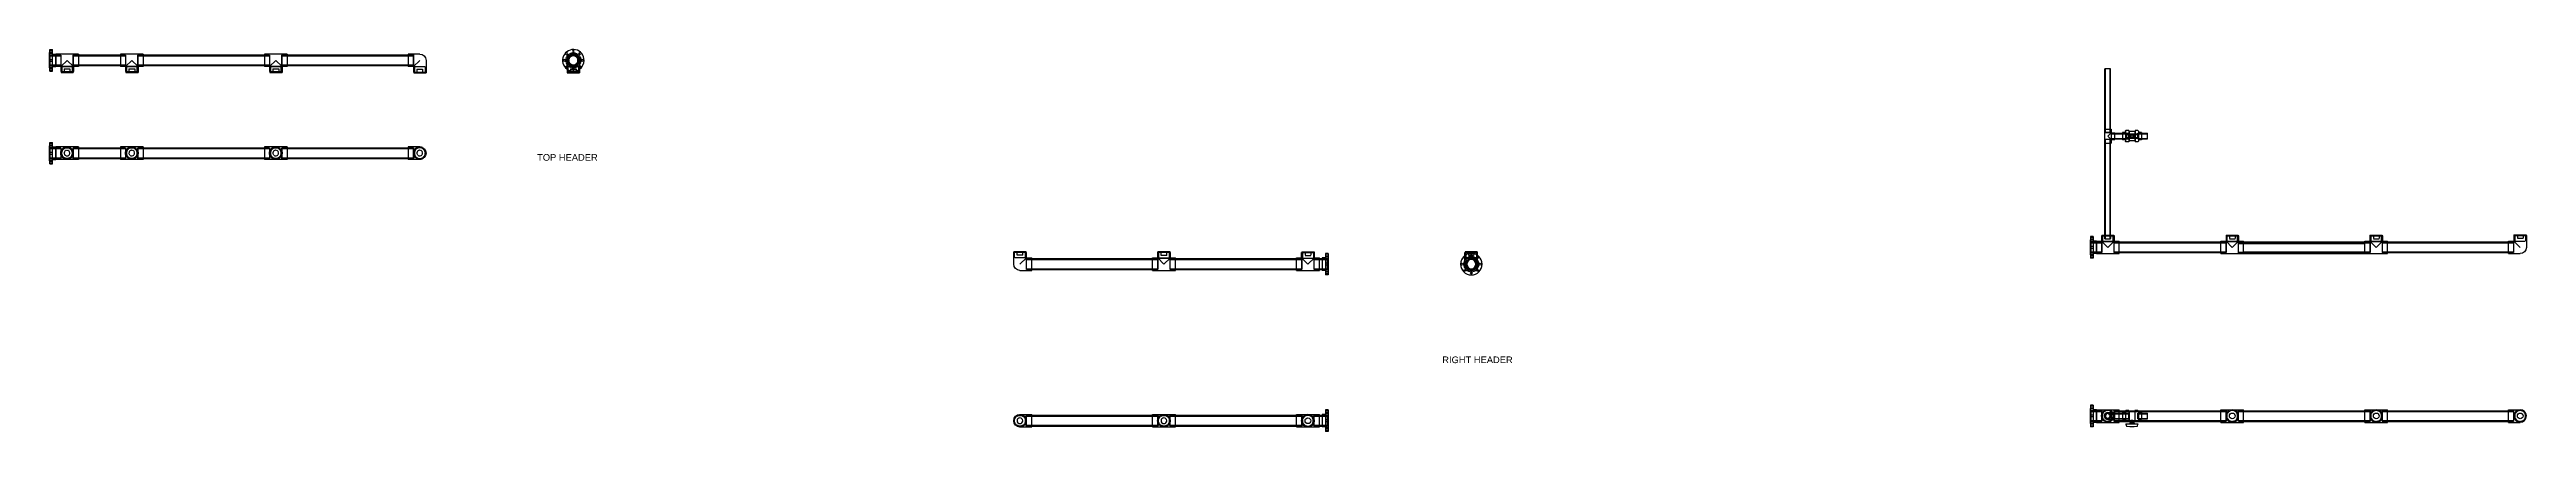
# Model space of a CAD drawing. Header units: inches. Extents: x 384 to 2495, y 344 to 1371.
# Drawn here: x 384 to 1416, y 409 to 568 of the extents above; entities that cross this region are included whole.
import ezdxf

# ---------------------------------------------------------------- set-up
doc = ezdxf.new("R2010")
doc.units = ezdxf.units.IN
doc.header["$MEASUREMENT"] = 0
doc.linetypes.add('HIDDEN', pattern=[0.375, 0.25, -0.125])
doc.layers.add('HIDDEN', color=4, linetype='HIDDEN')
doc.layers.add('VISIBLE', color=7, linetype='Continuous')
doc.styles.get("Standard").update_dxf_attribs({"font": 'arial.ttf'})

msp = doc.modelspace()

# ---------------------------------------------------------------- linework, layer by layer
at = {"layer": 'HIDDEN'}
for p, q in [((384, 565.7), (384.1, 565.7)), ((384, 561.4), (384.1, 561.4)), ((384.1, 567.6), (385.2, 567.6)), ((384.1, 566.9), (385.2, 566.9)), ((384.1, 566.5), (385.2, 566.5)), ((384.1, 565.8), (385.2, 565.8)), ((384.1, 565.4), (384.3, 565.4)), ((384.1, 563.9), (385.2, 563.9)), ((384.1, 563.1), (385.2, 563.1)), ((384.1, 561.6), (384.3, 561.6)), ((384.1, 561.2), (385.2, 561.2)), ((384.1, 560.5), (385.2, 560.5)), ((384.1, 560.1), (385.2, 560.1)), ((384.1, 559.4), (385.2, 559.4)), ((384.3, 561.3), (384.3, 565.8)), ((384.3, 565.8), (388.8, 565.8)), ((384.3, 561.3), (384.3, 565.8)), ((384.3, 565.8), (386.6, 565.8)), ((384.3, 565.4), (388.8, 565.4)), ((384.3, 561.6), (388.8, 561.6)), ((384.3, 561.3), (388.8, 561.3)), ((384.3, 561.3), (386.6, 561.3)), ((386.6, 565.8), (388.8, 565.8)), ((386.6, 561.3), (388.8, 561.3)), ((388.8, 561.3), (388.8, 565.8)), ((388.8, 561.3), (388.8, 565.8)), ((389.1, 561), (393.6, 561)), ((389.1, 561), (389.1, 558.8)), ((393.6, 561), (389.1, 561)), ((389.1, 558.8), (389.1, 561)), ((390.1, 559.9), (392.5, 559.9)), ((390.1, 559.9), (390.1, 558.4)), ((392.5, 559.9), (392.5, 558.4)), ((393.6, 561), (393.6, 558.8)), ((393.6, 558.8), (393.6, 561)), ((393.8, 565.8), (393.8, 561.3)), ((393.8, 565.8), (396.1, 565.8)), ((393.8, 561.3), (393.8, 565.8)), ((393.8, 565.8), (396.1, 565.8)), ((393.8, 565.4), (415.8, 565.4)), ((393.8, 561.6), (415.8, 561.6)), ((393.8, 561.3), (396.1, 561.3)), ((393.8, 561.3), (396.1, 561.3)), ((413.6, 565.8), (415.8, 565.8)), ((413.6, 565.8), (415.8, 565.8)), ((413.6, 561.3), (415.8, 561.3)), ((413.6, 561.3), (415.8, 561.3)), ((415.8, 561.3), (415.8, 565.8)), ((415.8, 561.3), (415.8, 565.8)), ((416.1, 561), (420.6, 561)), ((416.1, 561), (416.1, 558.8)), ((420.6, 561), (416.1, 561)), ((416.1, 558.8), (416.1, 561)), ((417.1, 559.9), (419.5, 559.9)), ((417.1, 559.9), (417.1, 558.4)), ((419.5, 559.9), (419.5, 558.4)), ((420.6, 561), (420.6, 558.8)), ((420.6, 558.8), (420.6, 561)), ((420.8, 565.8), (420.8, 561.3)), ((420.8, 565.8), (423.1, 565.8)), ((420.8, 561.3), (420.8, 565.8)), ((420.8, 565.8), (423.1, 565.8)), ((420.8, 565.4), (475.8, 565.4)), ((420.8, 561.6), (475.8, 561.6)), ((420.8, 561.3), (423.1, 561.3)), ((420.8, 561.3), (423.1, 561.3)), ((473.6, 565.8), (475.8, 565.8)), ((473.6, 565.8), (475.8, 565.8)), ((473.6, 561.3), (475.8, 561.3)), ((473.6, 561.3), (475.8, 561.3)), ((475.8, 561.3), (475.8, 565.8)), ((475.8, 561.3), (475.8, 565.8)), ((476.1, 561), (480.6, 561)), ((476.1, 561), (476.1, 558.8)), ((480.6, 561), (476.1, 561)), ((476.1, 558.8), (476.1, 561)), ((477.1, 559.9), (479.5, 559.9)), ((477.1, 559.9), (477.1, 558.4)), ((479.5, 559.9), (479.5, 558.4)), ((480.6, 561), (480.6, 558.8)), ((480.6, 558.8), (480.6, 561)), ((480.8, 565.8), (480.8, 561.3)), ((480.8, 565.8), (483.1, 565.8)), ((480.8, 561.3), (480.8, 565.8)), ((480.8, 565.8), (483.1, 565.8)), ((480.8, 565.4), (535.7, 565.4)), ((480.8, 561.6), (535.7, 561.6)), ((480.8, 561.3), (483.1, 561.3)), ((480.8, 561.3), (483.1, 561.3)), ((533.5, 565.8), (535.7, 565.8)), ((535.7, 565.8), (533.5, 565.8)), ((533.5, 561.3), (535.7, 561.3)), ((535.7, 561.3), (533.5, 561.3)), ((535.7, 561.3), (535.7, 565.8)), ((535.7, 565.8), (535.7, 561.3)), ((536.1, 560.9), (540.6, 560.9)), ((536.1, 560.9), (536.1, 558.6)), ((536.1, 560.9), (540.6, 560.9)), ((536.1, 560.9), (536.1, 558.6)), ((537.1, 559.8), (539.5, 559.8)), ((537.1, 559.8), (537.1, 558.3)), ((539.5, 559.8), (539.5, 558.3)), ((540.6, 560.9), (540.6, 558.6)), ((540.6, 560.9), (540.6, 558.6)), ((599.7, 558.8), (604.9, 558.8)), ((599.7, 558.7), (602.3, 558.7)), ((599.7, 558.7), (599.7, 558.6)), ((599.7, 558.4), (602.3, 558.4)), ((600, 561), (602.3, 561)), ((600, 561), (600, 560.9)), ((604.5, 561), (600, 561)), ((600, 560.9), (600, 561)), ((600, 560.9), (602.3, 560.9)), ((600, 560.9), (600, 558.6)), ((600, 560.9), (602.3, 560.9)), ((600, 560.9), (600, 558.6)), ((601.1, 559.9), (603.5, 559.9)), ((601.1, 559.9), (601.1, 559.8)), ((601.1, 559.8), (603.5, 559.8)), ((601.1, 559.8), (601.1, 558.3)), ((602.3, 561), (604.5, 561)), ((602.3, 560.9), (604.5, 560.9)), ((602.3, 560.9), (604.5, 560.9)), ((602.3, 558.7), (604.8, 558.7)), ((602.3, 558.4), (604.8, 558.4)), ((603.5, 559.9), (603.5, 559.8)), ((603.5, 559.8), (603.5, 558.3)), ((604.5, 561), (604.5, 560.9)), ((604.5, 560.9), (604.5, 561)), ((604.5, 560.9), (604.5, 558.6)), ((604.5, 560.9), (604.5, 558.6)), ((604.8, 558.7), (604.8, 558.6)), ((1240.8, 533.5), (1240.8, 559.9)), ((1242.7, 533.5), (1242.7, 559.9)), ((384, 526.9), (384.1, 526.9)), ((384.1, 528.9), (385.2, 528.9)), ((384.1, 528.2), (385.2, 528.2)), ((384.1, 527.8), (385.2, 527.8)), ((384.1, 527.1), (385.2, 527.1)), ((384.1, 526.7), (384.3, 526.7)), ((384.3, 522.5), (384.3, 527)), ((384.3, 527), (388.8, 527)), ((384.3, 522.5), (384.3, 527)), ((384.3, 527), (386.6, 527)), ((384.3, 526.7), (388.8, 526.7)), ((386.6, 527), (388.8, 527)), ((388.8, 522.5), (388.8, 527)), ((388.8, 524.8), (388.8, 527)), ((393.8, 527), (393.8, 522.5)), ((393.8, 527), (396.1, 527)), ((393.8, 524.8), (393.8, 527)), ((393.8, 527), (396.1, 527)), ((393.8, 526.7), (415.8, 526.7)), ((413.6, 527), (415.8, 527)), ((413.6, 527), (415.8, 527)), ((415.8, 522.5), (415.8, 527)), ((415.8, 524.8), (415.8, 527)), ((420.8, 527), (420.8, 522.5)), ((420.8, 527), (423.1, 527)), ((420.8, 524.8), (420.8, 527)), ((420.8, 527), (423.1, 527)), ((420.8, 526.7), (475.8, 526.7)), ((473.6, 527), (475.8, 527)), ((473.6, 527), (475.8, 527)), ((475.8, 522.5), (475.8, 527)), ((475.8, 524.8), (475.8, 527)), ((480.8, 527), (480.8, 522.5)), ((480.8, 527), (483.1, 527)), ((480.8, 524.8), (480.8, 527)), ((480.8, 527), (483.1, 527)), ((480.8, 526.7), (535.7, 526.7)), ((533.5, 527), (535.7, 527)), ((535.7, 527), (533.5, 527)), ((535.7, 522.5), (535.7, 527)), ((535.7, 527), (535.7, 522.5)), ((1240.5, 533.5), (1240.5, 534.8)), ((1240.5, 533.3), (1240.5, 534.8)), ((1240.5, 533.5), (1242.9, 533.5)), ((1242.9, 533.3), (1240.5, 533.3)), ((1240.5, 530.6), (1242.9, 530.6)), ((1240.5, 529), (1240.5, 530.6)), ((1242.9, 530.5), (1240.5, 530.5)), ((1240.5, 529), (1240.5, 530.5)), ((1240.8, 489.1), (1240.8, 530.6)), ((1242.7, 489.1), (1242.7, 530.6)), ((1242.9, 533.5), (1242.9, 534.8)), ((1242.9, 533.3), (1242.9, 534.8)), ((1242.9, 529), (1242.9, 530.6)), ((1242.9, 529), (1242.9, 530.5)), ((1243.2, 533.1), (1243.2, 530.7)), ((1243.2, 533.1), (1244.7, 533.1)), ((1243.2, 533.1), (1243.2, 530.7)), ((1244.7, 533.1), (1243.2, 533.1)), ((1243.2, 532.9), (1250.5, 532.9)), ((1243.2, 530.9), (1250.5, 530.9)), ((1243.2, 530.7), (1244.7, 530.7)), ((1244.7, 530.7), (1243.2, 530.7)), ((1247.8, 533.1), (1250.5, 533.1)), ((1247.8, 533.1), (1249.3, 533.1)), ((1247.8, 530.7), (1250.5, 530.7)), ((1247.8, 530.7), (1249.3, 530.7)), ((1249.3, 530.7), (1249.3, 533.1)), ((1250.5, 530.7), (1250.5, 533.1)), ((1250.5, 532.7), (1250.5, 531)), ((1250.6, 532.7), (1250.6, 531)), ((1253, 532.7), (1253, 531)), ((1253.1, 532.7), (1253.1, 531)), ((1254.3, 530.7), (1254.3, 533.1)), ((1254.3, 533.1), (1255.8, 533.1)), ((1254.3, 530.7), (1254.3, 533.1)), ((1254.3, 533.1), (1255.8, 533.1)), ((1254.3, 532.9), (1258.3, 532.9)), ((1254.3, 530.9), (1258.3, 530.9)), ((1254.3, 530.7), (1255.8, 530.7)), ((1254.3, 530.7), (1255.8, 530.7)), ((384, 522.6), (384.1, 522.6)), ((384.1, 525.2), (385.2, 525.2)), ((384.1, 524.4), (385.2, 524.4)), ((384.1, 522.9), (384.3, 522.9)), ((384.1, 522.5), (385.2, 522.5)), ((384.1, 521.8), (385.2, 521.8)), ((384.1, 521.4), (385.2, 521.4)), ((384.1, 520.7), (385.2, 520.7)), ((384.3, 522.9), (388.8, 522.9)), ((384.3, 522.5), (388.8, 522.5)), ((384.3, 522.5), (386.6, 522.5)), ((386.6, 522.5), (388.8, 522.5)), ((388.8, 522.5), (388.8, 524.8)), ((393.8, 522.5), (393.8, 524.8)), ((393.8, 522.9), (415.8, 522.9)), ((393.8, 522.5), (396.1, 522.5)), ((393.8, 522.5), (396.1, 522.5)), ((413.6, 522.5), (415.8, 522.5)), ((413.6, 522.5), (415.8, 522.5)), ((415.8, 522.5), (415.8, 524.8)), ((420.8, 522.5), (420.8, 524.8)), ((420.8, 522.9), (475.8, 522.9)), ((420.8, 522.5), (423.1, 522.5)), ((420.8, 522.5), (423.1, 522.5)), ((473.6, 522.5), (475.8, 522.5)), ((473.6, 522.5), (475.8, 522.5)), ((475.8, 522.5), (475.8, 524.8)), ((480.8, 522.5), (480.8, 524.8)), ((480.8, 522.9), (535.7, 522.9)), ((480.8, 522.5), (483.1, 522.5)), ((480.8, 522.5), (483.1, 522.5)), ((533.5, 522.5), (535.7, 522.5)), ((535.7, 522.5), (533.5, 522.5)), ((1234.5, 487.7), (1234.4, 487.7)), ((1235.6, 489.6), (1234.5, 489.6)), ((1235.6, 488.9), (1234.5, 488.9)), ((1235.6, 488.5), (1234.5, 488.5)), ((1235.6, 487.8), (1234.5, 487.8)), ((1234.7, 487.4), (1234.5, 487.4)), ((1235.6, 485.9), (1234.5, 485.9)), ((1235.6, 485.1), (1234.5, 485.1)), ((1234.7, 483.3), (1234.7, 487.8)), ((1234.7, 487.8), (1239.2, 487.8)), ((1234.7, 487.8), (1234.7, 483.3)), ((1237, 487.8), (1234.7, 487.8)), ((1234.7, 487.4), (1239.2, 487.4)), ((1239.2, 487.8), (1237, 487.8)), ((1239.2, 483.3), (1239.2, 487.8)), ((1239.2, 487.8), (1239.2, 483.3)), ((1239.5, 490.3), (1239.5, 488)), ((1239.5, 488), (1239.5, 490.3)), ((1239.5, 488), (1244, 488)), ((1244, 488), (1239.5, 488)), ((1240.5, 489.1), (1240.5, 490.6)), ((1240.5, 490.6), (1240.5, 489.1)), ((1240.5, 489.1), (1242.9, 489.1)), ((1240.5, 489.1), (1242.9, 489.1)), ((1242.9, 489.1), (1242.9, 490.6)), ((1242.9, 490.6), (1242.9, 489.1)), ((1244, 490.3), (1244, 488)), ((1244, 488), (1244, 490.3)), ((1244.2, 487.8), (1244.2, 483.3)), ((1244.2, 487.8), (1246.5, 487.8)), ((1244.2, 487.8), (1244.2, 483.3)), ((1246.5, 487.8), (1244.2, 487.8)), ((1244.2, 487.4), (1291.1, 487.4)), ((1288.8, 487.8), (1291.1, 487.8)), ((1291.1, 487.8), (1288.8, 487.8)), ((1291.1, 483.3), (1291.1, 487.8)), ((1291.1, 487.8), (1291.1, 483.3)), ((1291.3, 490.3), (1291.3, 488)), ((1291.3, 488), (1291.3, 490.3)), ((1291.3, 488), (1295.8, 488)), ((1295.8, 488), (1291.3, 488)), ((1292.4, 490.6), (1292.4, 489.1)), ((1292.4, 489.1), (1294.8, 489.1)), ((1294.8, 490.6), (1294.8, 489.1)), ((1295.8, 490.3), (1295.8, 488)), ((1295.8, 488), (1295.8, 490.3)), ((1296.1, 487.8), (1296.1, 485.4)), ((1298.3, 487.8), (1296.1, 487.8)), ((1296.1, 487.5), (1348.8, 487.5)), ((1296.1, 487.1), (1348.8, 487.1)), ((1296.1, 485.4), (1296.1, 483)), ((1298.3, 487.4), (1351.1, 487.4)), ((1348.8, 487.8), (1351.1, 487.8)), ((1351.1, 487.8), (1348.8, 487.8)), ((1348.8, 485.4), (1348.8, 487.5)), ((1351.1, 483.3), (1351.1, 487.8)), ((1351.1, 487.8), (1351.1, 483.3)), ((1351.3, 490.3), (1351.3, 488)), ((1351.3, 488), (1351.3, 490.3)), ((1351.3, 488), (1355.8, 488)), ((1355.8, 488), (1351.3, 488)), ((1352.4, 490.6), (1352.4, 489.1)), ((1352.4, 489.1), (1354.8, 489.1)), ((1354.8, 490.6), (1354.8, 489.1)), ((1355.8, 490.3), (1355.8, 488)), ((1355.8, 488), (1355.8, 490.3)), ((1356.1, 487.8), (1356.1, 483.3)), ((1356.1, 487.8), (1358.3, 487.8)), ((1356.1, 487.8), (1356.1, 483.3)), ((1358.3, 487.8), (1356.1, 487.8)), ((1356.1, 487.4), (1411, 487.4)), ((1408.7, 487.8), (1411, 487.8)), ((1408.7, 487.8), (1411, 487.8)), ((1411, 483.3), (1411, 487.8)), ((1411, 483.3), (1411, 487.8)), ((1411.3, 490.4), (1411.3, 488.1)), ((1411.3, 490.4), (1411.3, 488.1)), ((1411.3, 488.1), (1415.8, 488.1)), ((1411.3, 488.1), (1415.8, 488.1)), ((1412.4, 490.7), (1412.4, 489.3)), ((1412.4, 489.3), (1414.8, 489.3)), ((1414.8, 490.7), (1414.8, 489.3)), ((1415.8, 490.4), (1415.8, 488.1)), ((1415.8, 490.4), (1415.8, 488.1)), ((786.2, 481.1), (786.2, 483.4)), ((786.2, 481.1), (786.2, 483.4)), ((790.7, 481.1), (786.2, 481.1)), ((790.7, 481.1), (786.2, 481.1)), ((787.3, 482.3), (787.3, 483.7)), ((789.6, 482.3), (787.3, 482.3)), ((789.6, 482.3), (789.6, 483.7)), ((790.7, 481.1), (790.7, 483.4)), ((790.7, 481.1), (790.7, 483.4)), ((791.1, 476.3), (791.1, 480.8)), ((791.1, 480.8), (793.3, 480.8)), ((791.1, 476.3), (791.1, 480.8)), ((791.1, 480.8), (793.3, 480.8)), ((791.1, 480.4), (845.9, 480.4)), ((791.1, 476.6), (845.9, 476.6)), ((791.1, 476.3), (793.3, 476.3)), ((791.1, 476.3), (793.3, 476.3)), ((843.7, 480.8), (845.9, 480.8)), ((845.9, 480.8), (843.7, 480.8)), ((843.7, 476.3), (845.9, 476.3)), ((845.9, 476.3), (843.7, 476.3)), ((845.9, 476.3), (845.9, 480.8)), ((845.9, 480.8), (845.9, 476.3)), ((846.2, 481), (846.2, 483.3)), ((846.2, 483.3), (846.2, 481)), ((850.7, 481), (846.2, 481)), ((846.2, 481), (850.7, 481)), ((847.3, 482.1), (847.3, 483.6)), ((849.6, 482.1), (847.3, 482.1)), ((849.6, 482.1), (849.6, 483.6)), ((850.7, 481), (850.7, 483.3)), ((850.7, 483.3), (850.7, 481)), ((850.9, 480.8), (850.9, 476.3)), ((850.9, 480.8), (853.2, 480.8)), ((850.9, 480.8), (850.9, 476.3)), ((853.2, 480.8), (850.9, 480.8)), ((850.9, 480.4), (905.9, 480.4)), ((850.9, 476.6), (905.9, 476.6)), ((850.9, 476.3), (853.2, 476.3)), ((853.2, 476.3), (850.9, 476.3)), ((903.7, 480.8), (905.9, 480.8)), ((905.9, 480.8), (903.7, 480.8)), ((903.7, 476.3), (905.9, 476.3)), ((905.9, 476.3), (903.7, 476.3)), ((905.9, 476.3), (905.9, 480.8)), ((905.9, 480.8), (905.9, 476.3)), ((906.2, 483.3), (906.2, 481)), ((906.2, 483.3), (906.2, 481)), ((906.2, 481), (910.7, 481)), ((906.2, 481), (910.7, 481)), ((907.3, 483.6), (907.3, 482.1)), ((907.3, 482.1), (909.6, 482.1)), ((909.6, 483.6), (909.6, 482.1)), ((910.7, 483.3), (910.7, 481)), ((910.7, 483.3), (910.7, 481)), ((910.9, 480.8), (910.9, 476.3)), ((910.9, 480.8), (913.2, 480.8)), ((910.9, 480.8), (910.9, 476.3)), ((913.2, 480.8), (910.9, 480.8)), ((910.9, 480.4), (916.6, 480.4)), ((910.9, 476.6), (916.6, 476.6)), ((910.9, 476.3), (913.2, 476.3)), ((913.2, 476.3), (910.9, 476.3)), ((914.3, 480.8), (916.6, 480.8)), ((916.6, 480.8), (914.3, 480.8)), ((914.3, 476.3), (916.6, 476.3)), ((916.6, 476.3), (914.3, 476.3)), ((916.8, 482.6), (915.7, 482.6)), ((916.8, 481.9), (915.7, 481.9)), ((916.8, 481.5), (915.7, 481.5)), ((916.8, 480.8), (915.7, 480.8)), ((916.8, 478.9), (915.7, 478.9)), ((916.8, 478.1), (915.7, 478.1)), ((916.8, 476.2), (915.7, 476.2)), ((916.8, 475.5), (915.7, 475.5)), ((916.8, 475.1), (915.7, 475.1)), ((916.6, 476.3), (916.6, 480.8)), ((916.6, 480.8), (916.6, 476.3)), ((916.8, 480.4), (916.6, 480.4)), ((916.8, 476.6), (916.6, 476.6)), ((916.9, 480.7), (916.8, 480.7)), ((916.9, 476.4), (916.8, 476.4)), ((973.8, 481.5), (973.8, 482.2)), ((973.8, 478.5), (973.8, 480.8)), ((979, 483.4), (973.9, 483.4)), ((979, 483.4), (973.9, 483.4)), ((973.9, 478.5), (973.9, 483.3)), ((974.2, 483.3), (974.2, 483.4)), ((974.2, 483.3), (974.2, 483.4)), ((974.2, 483.3), (974.2, 481)), ((974.2, 483.3), (974.2, 481)), ((978.7, 481.1), (974.2, 481.1)), ((978.7, 481.1), (974.2, 481.1)), ((974.2, 481), (976.5, 481)), ((974.2, 481), (976.5, 481)), ((975.3, 483.6), (975.3, 483.7)), ((975.3, 483.6), (975.3, 482.1)), ((976.5, 482.3), (975.3, 482.3)), ((975.3, 482.1), (977.6, 482.1)), ((977.6, 482.3), (976.5, 482.3)), ((976.5, 481), (978.7, 481)), ((976.5, 481), (978.7, 481)), ((977.6, 483.6), (977.6, 483.7)), ((977.6, 483.6), (977.6, 482.1)), ((978.7, 483.3), (978.7, 483.4)), ((978.7, 483.3), (978.7, 483.4)), ((978.7, 483.3), (978.7, 481)), ((978.7, 483.3), (978.7, 481)), ((979.1, 478.5), (979.1, 483.3)), ((979.1, 481.5), (979.1, 482.2)), ((979.1, 478.5), (979.1, 480.8)), ((1234.5, 483.4), (1234.4, 483.4)), ((1234.7, 483.6), (1234.5, 483.6)), ((1235.6, 483.2), (1234.5, 483.2)), ((1235.6, 482.5), (1234.5, 482.5)), ((1235.6, 482.1), (1234.5, 482.1)), ((1235.6, 481.4), (1234.5, 481.4)), ((1234.7, 483.6), (1239.2, 483.6)), ((1234.7, 483.3), (1239.2, 483.3)), ((1237, 483.3), (1234.7, 483.3)), ((1239.2, 483.3), (1237, 483.3)), ((1244.2, 483.6), (1291.1, 483.6)), ((1244.2, 483.3), (1246.5, 483.3)), ((1246.5, 483.3), (1244.2, 483.3)), ((1288.8, 483.3), (1291.1, 483.3)), ((1291.1, 483.3), (1288.8, 483.3)), ((1296.1, 483.3), (1348.8, 483.3)), ((1298.3, 483.3), (1296.1, 483.3)), ((1296.1, 483), (1298.3, 483)), ((1298.3, 483.6), (1351.1, 483.6)), ((1298.3, 483.3), (1348.8, 483.3)), ((1348.8, 483.3), (1351.1, 483.3)), ((1351.1, 483.3), (1348.8, 483.3)), ((1356.1, 483.6), (1411, 483.6)), ((1356.1, 483.3), (1358.3, 483.3)), ((1358.3, 483.3), (1356.1, 483.3)), ((1408.7, 483.3), (1411, 483.3)), ((1408.7, 483.3), (1411, 483.3)), ((916.8, 474.4), (915.7, 474.4)), ((791.1, 411), (791.1, 415.5)), ((791.1, 415.5), (793.3, 415.5)), ((791.1, 413.2), (791.1, 415.5)), ((791.1, 415.5), (793.3, 415.5)), ((791.1, 415.1), (845.9, 415.1)), ((791.1, 411), (791.1, 413.2)), ((843.7, 415.5), (845.9, 415.5)), ((845.9, 415.5), (843.7, 415.5)), ((845.9, 411), (845.9, 415.5)), ((845.9, 415.5), (845.9, 411)), ((850.9, 415.5), (850.9, 411)), ((850.9, 415.5), (853.2, 415.5)), ((850.9, 415.5), (850.9, 411)), ((853.2, 415.5), (850.9, 415.5)), ((850.9, 415.1), (905.9, 415.1)), ((903.7, 415.5), (905.9, 415.5)), ((905.9, 415.5), (903.7, 415.5)), ((905.9, 411), (905.9, 415.5)), ((905.9, 415.5), (905.9, 411)), ((910.9, 415.5), (910.9, 411)), ((910.9, 415.5), (913.2, 415.5)), ((910.9, 415.5), (910.9, 411)), ((913.2, 415.5), (910.9, 415.5)), ((910.9, 415.1), (916.6, 415.1)), ((914.3, 415.5), (916.6, 415.5)), ((916.6, 415.5), (914.3, 415.5)), ((916.8, 417.3), (915.7, 417.3)), ((916.8, 416.6), (915.7, 416.6)), ((916.8, 416.2), (915.7, 416.2)), ((916.8, 415.5), (915.7, 415.5)), ((916.8, 413.6), (915.7, 413.6)), ((916.6, 411), (916.6, 415.5)), ((916.6, 415.5), (916.6, 411)), ((916.8, 415.1), (916.6, 415.1)), ((916.9, 415.4), (916.8, 415.4)), ((1234.5, 417.3), (1234.4, 417.3)), ((1234.5, 413), (1234.4, 413)), ((1235.6, 419.3), (1234.5, 419.3)), ((1235.6, 418.5), (1234.5, 418.5)), ((1235.6, 418.2), (1234.5, 418.2)), ((1235.6, 417.4), (1234.5, 417.4)), ((1234.7, 417), (1234.5, 417)), ((1235.6, 415.5), (1234.5, 415.5)), ((1235.6, 414.8), (1234.5, 414.8)), ((1234.7, 413.3), (1234.5, 413.3)), ((1234.7, 412.9), (1234.7, 417.4)), ((1234.7, 417.4), (1239.2, 417.4)), ((1234.7, 417.4), (1234.7, 412.9)), ((1237, 417.4), (1234.7, 417.4)), ((1234.7, 417), (1239.2, 417)), ((1234.7, 413.3), (1239.2, 413.3)), ((1234.7, 412.9), (1239.2, 412.9)), ((1237, 412.9), (1234.7, 412.9)), ((1239.2, 417.4), (1237, 417.4)), ((1239.2, 412.9), (1237, 412.9)), ((1239.2, 412.9), (1239.2, 417.4)), ((1239.2, 417.4), (1239.2, 412.9)), ((1243.2, 416.3), (1243.2, 414)), ((1243.2, 416.3), (1244.7, 416.3)), ((1243.2, 416.3), (1243.2, 414)), ((1244.7, 416.3), (1243.2, 416.3)), ((1243.2, 416.1), (1250.5, 416.1)), ((1243.2, 414.2), (1250.5, 414.2)), ((1243.2, 414), (1244.7, 414)), ((1244.7, 414), (1243.2, 414)), ((1244.2, 417.4), (1244.2, 412.9)), ((1244.2, 417.4), (1246.5, 417.4)), ((1244.2, 417.4), (1244.2, 412.9)), ((1246.5, 417.4), (1244.2, 417.4)), ((1244.2, 417), (1291.1, 417)), ((1244.2, 413.3), (1291.1, 413.3)), ((1244.2, 412.9), (1246.5, 412.9)), ((1246.5, 412.9), (1244.2, 412.9)), ((1246.5, 415.2), (1246.5, 416.3)), ((1246.5, 414), (1246.5, 415.2)), ((1247.8, 416.3), (1250.5, 416.3)), ((1247.8, 416.3), (1249.3, 416.3)), ((1247.8, 414), (1250.5, 414)), ((1247.8, 414), (1249.3, 414)), ((1249.1, 417.4), (1250.5, 417.4)), ((1249.1, 412.9), (1250.5, 412.9)), ((1249.3, 415.2), (1249.3, 416.3)), ((1249.3, 414), (1249.3, 415.2)), ((1250.5, 414), (1250.5, 416.3)), ((1251, 412.9), (1252.6, 412.9)), ((1253, 417.4), (1254.5, 417.4)), ((1253, 412.9), (1254.5, 412.9)), ((1254.3, 414), (1254.3, 416.3)), ((1254.3, 416.3), (1255.8, 416.3)), ((1254.3, 415.2), (1254.3, 416.3)), ((1254.3, 416.3), (1255.8, 416.3)), ((1254.3, 416.1), (1258.3, 416.1)), ((1254.3, 414), (1254.3, 415.2)), ((1254.3, 414.2), (1258.3, 414.2)), ((1254.3, 414), (1255.8, 414)), ((1254.3, 414), (1255.8, 414)), ((1288.8, 417.4), (1291.1, 417.4)), ((1291.1, 417.4), (1288.8, 417.4)), ((1288.8, 412.9), (1291.1, 412.9)), ((1291.1, 412.9), (1288.8, 412.9)), ((1291.1, 412.9), (1291.1, 417.4)), ((1291.1, 417.4), (1291.1, 412.9)), ((1296.1, 417.4), (1296.1, 412.9)), ((1298.3, 417.4), (1296.1, 417.4)), ((1296.1, 417), (1298.3, 417)), ((1296.1, 413.3), (1298.3, 413.3)), ((1298.3, 412.9), (1296.1, 412.9)), ((1298.3, 417), (1351.1, 417)), ((1298.3, 413.3), (1351.1, 413.3)), ((1348.8, 417.4), (1351.1, 417.4)), ((1348.8, 412.9), (1348.8, 417.4)), ((1351.1, 417.4), (1348.8, 417.4)), ((1348.8, 412.9), (1351.1, 412.9)), ((1351.1, 412.9), (1348.8, 412.9)), ((1351.1, 412.9), (1351.1, 417.4)), ((1351.1, 417.4), (1351.1, 412.9)), ((1356.1, 417.4), (1356.1, 412.9)), ((1356.1, 417.4), (1358.3, 417.4)), ((1356.1, 417.4), (1356.1, 412.9)), ((1358.3, 417.4), (1356.1, 417.4)), ((1356.1, 417), (1411, 417)), ((1356.1, 413.3), (1411, 413.3)), ((1356.1, 412.9), (1358.3, 412.9)), ((1358.3, 412.9), (1356.1, 412.9)), ((1408.7, 417.4), (1411, 417.4)), ((1408.7, 417.4), (1411, 417.4)), ((1408.7, 412.9), (1411, 412.9)), ((1408.7, 412.9), (1411, 412.9)), ((1411, 412.9), (1411, 417.4)), ((1411, 415.2), (1411, 417.4)), ((1411, 412.9), (1411, 415.2)), ((791.1, 411.3), (845.9, 411.3)), ((791.1, 411), (793.3, 411)), ((791.1, 411), (793.3, 411)), ((843.7, 411), (845.9, 411)), ((845.9, 411), (843.7, 411)), ((850.9, 411.3), (905.9, 411.3)), ((850.9, 411), (853.2, 411)), ((853.2, 411), (850.9, 411)), ((903.7, 411), (905.9, 411)), ((905.9, 411), (903.7, 411)), ((910.9, 411.3), (916.6, 411.3)), ((910.9, 411), (913.2, 411)), ((913.2, 411), (910.9, 411)), ((914.3, 411), (916.6, 411)), ((916.6, 411), (914.3, 411)), ((916.8, 412.8), (915.7, 412.8)), ((916.8, 410.9), (915.7, 410.9)), ((916.8, 410.2), (915.7, 410.2)), ((916.8, 409.8), (915.7, 409.8)), ((916.8, 409.1), (915.7, 409.1)), ((916.8, 411.3), (916.6, 411.3)), ((916.9, 411.1), (916.8, 411.1)), ((1235.6, 412.9), (1234.5, 412.9)), ((1235.6, 412.1), (1234.5, 412.1)), ((1235.6, 411.8), (1234.5, 411.8)), ((1235.6, 411), (1234.5, 411))]:
    msp.add_line(p, q, dxfattribs=at)
for centre, radius in [((602.3, 563.5), 3.16), ((602.3, 563.5), 2.25), ((391.3, 524.8), 2.25), ((418.3, 524.8), 2.25), ((478.3, 524.8), 2.25), ((1251.8, 531.9), 0.78), ((1251.8, 531.9), 0.625), ((1251.8, 531.9), 0.5), ((976.5, 478.5), 2.61), ((976.5, 478.5), 2.25), ((788.4, 413.2), 2.25), ((848.4, 413.2), 2.25)]:
    msp.add_circle(centre, radius, dxfattribs=at)
at = {"layer": 'HIDDEN', "extrusion": (0, 0, -1)}
for centre, radius in [((-602.3, 563.5), 2.25), ((-602.3, 563.5), 2.15), ((-602.3, 563.5), 1.89), ((-602.3, 559.8), 0.375), ((-391.3, 524.8), 2.55), ((-391.3, 524.8), 2.25), ((-418.3, 524.8), 2.55), ((-418.3, 524.8), 2.25), ((-478.3, 524.8), 2.55), ((-478.3, 524.8), 2.25), ((-538.3, 524.8), 2.55), ((-538.3, 524.8), 2.25), ((-538.3, 524.8), 2.25), ((-391.3, 524.8), 1.19), ((-418.3, 524.8), 1.19), ((-478.3, 524.8), 1.19), ((-538.3, 524.8), 1.19), ((-976.5, 478.5), 2.62), ((-976.5, 478.5), 2.25), ((-908.4, 413.2), 2.25), ((-1241.7, 415.2), 2.25), ((-1293.6, 415.2), 2.25), ((-1353.6, 415.2), 2.25), ((-1413.6, 415.2), 2.25)]:
    msp.add_circle(centre, radius, dxfattribs=at)
at = {"layer": 'HIDDEN'}
for centre, radius, start, end in [((602.3, 563.5), 2.61, 180, 0), ((602.3, 563.5), 4.5, 234.3147, 305.6853), ((1251.8, 531.9), 0.875, 102.2738, 180), ((1251.8, 531.9), 0.875, 180, 257.7262), ((1251.8, 531.9), 0.875, 282.2738, 77.7262)]:
    msp.add_arc(centre, radius, start, end, dxfattribs=at)
at = {"layer": 'HIDDEN', "extrusion": (0, 0, -1)}
for centre, radius, start, end in [((-602.3, 563.5), 2.62, 270, 353.7454), ((-599.6, 560.9), 0.375, 94.0753, 180), ((-599.6, 560.9), 0.375, 180, 265.9247), ((-602.3, 563.5), 2.62, 186.2546, 270), ((-604.9, 560.9), 0.375, 274.0753, 85.9247), ((-391.3, 524.8), 2.62, 270, 90), ((-391.3, 524.8), 2.62, 90, 270), ((-418.3, 524.8), 2.62, 270, 90), ((-418.3, 524.8), 2.62, 90, 270), ((-478.3, 524.8), 2.62, 270, 90), ((-478.3, 524.8), 2.62, 90, 270), ((-538.3, 524.8), 2.61, 270, 90), ((-1241.7, 415.2), 2.55, 145.6961, 180), ((-1241.7, 415.2), 2.55, 180, 214.3039), ((-1241.7, 415.2), 2.62, 146.7962, 213.2038)]:
    msp.add_arc(centre, radius, start, end, dxfattribs=at)
at = {"layer": 'VISIBLE'}
for p, q in [((384.1, 559), (384.1, 568)), ((384.1, 568), (385.2, 568)), ((385.2, 559), (385.2, 568)), ((384, 560.4), (384, 566.7)), ((384, 566.7), (384.1, 566.7)), ((384, 560.4), (384.1, 560.4)), ((384.1, 559), (385.2, 559)), ((385.2, 566.1), (386.6, 566.1)), ((385.2, 560.9), (386.6, 560.9)), ((386.6, 566.1), (386.6, 560.9)), ((396.1, 566.1), (386.6, 566.1)), ((386.6, 560.9), (386.6, 566.1)), ((388.7, 560.9), (386.6, 560.9)), ((388.7, 560.9), (391.3, 563.5)), ((388.7, 560.9), (388.7, 558.8)), ((388.7, 558.8), (394, 558.8)), ((388.8, 558.7), (393.9, 558.7)), ((388.8, 558.7), (388.8, 558.4)), ((388.8, 558.4), (393.9, 558.4)), ((389.1, 558.8), (389.1, 558.7)), ((391.3, 563.5), (394, 560.9)), ((393.6, 558.8), (393.6, 558.7)), ((393.9, 558.7), (393.9, 558.4)), ((396.1, 560.9), (394, 560.9)), ((394, 560.9), (394, 558.8)), ((396.1, 566.1), (396.1, 560.9)), ((396.1, 565.8), (413.6, 565.8)), ((396.1, 561.3), (413.6, 561.3)), ((413.6, 566.1), (413.6, 560.9)), ((423.1, 566.1), (413.6, 566.1)), ((415.7, 560.9), (413.6, 560.9)), ((415.7, 560.9), (418.3, 563.5)), ((415.7, 560.9), (415.7, 558.8)), ((415.7, 558.8), (421, 558.8)), ((415.8, 558.7), (420.9, 558.7)), ((415.8, 558.7), (415.8, 558.4)), ((415.8, 558.4), (420.9, 558.4)), ((416.1, 558.8), (416.1, 558.7)), ((418.3, 563.5), (421, 560.9)), ((420.6, 558.8), (420.6, 558.7)), ((420.9, 558.7), (420.9, 558.4)), ((423.1, 560.9), (421, 560.9)), ((421, 560.9), (421, 558.8)), ((423.1, 566.1), (423.1, 560.9)), ((423.1, 565.8), (473.6, 565.8)), ((423.1, 561.3), (473.6, 561.3)), ((473.6, 566.1), (473.6, 560.9)), ((483.1, 566.1), (473.6, 566.1)), ((475.7, 560.9), (473.6, 560.9)), ((475.7, 560.9), (478.3, 563.5)), ((475.7, 560.9), (475.7, 558.8)), ((475.7, 558.8), (481, 558.8)), ((475.8, 558.7), (480.9, 558.7)), ((475.8, 558.7), (475.8, 558.4)), ((475.8, 558.4), (480.9, 558.4)), ((476.1, 558.8), (476.1, 558.7)), ((478.3, 563.5), (481, 560.9)), ((480.6, 558.8), (480.6, 558.7)), ((480.9, 558.7), (480.9, 558.4)), ((483.1, 560.9), (481, 560.9)), ((481, 560.9), (481, 558.8)), ((483.1, 566.1), (483.1, 560.9)), ((483.1, 565.8), (533.5, 565.8)), ((483.1, 561.3), (533.5, 561.3)), ((533.5, 566.1), (533.5, 560.9)), ((538.3, 566.1), (533.5, 566.1)), ((535.7, 560.9), (533.5, 560.9)), ((535.7, 560.9), (538.3, 563.5)), ((535.7, 560.9), (535.7, 558.6)), ((535.7, 558.6), (540.9, 558.6)), ((535.8, 558.6), (540.9, 558.6)), ((535.8, 558.6), (535.8, 558.3)), ((535.8, 558.3), (540.9, 558.3)), ((536.1, 558.6), (536.1, 558.6)), ((540.6, 558.6), (540.6, 558.6)), ((540.9, 563.5), (540.9, 558.6)), ((540.9, 558.6), (540.9, 558.3)), ((599.7, 563.5), (599.7, 558.8)), ((599.7, 563.5), (599.7, 558.6)), ((599.7, 558.8), (599.7, 558.8)), ((599.7, 558.6), (602.3, 558.6)), ((599.7, 558.6), (599.7, 558.3)), ((599.7, 558.6), (599.7, 558.6)), ((599.7, 558.6), (602.3, 558.6)), ((599.7, 558.3), (602.3, 558.3)), ((600, 558.6), (600, 558.6)), ((602.3, 558.6), (604.8, 558.6)), ((602.3, 558.6), (604.9, 558.6)), ((602.3, 558.3), (604.8, 558.3)), ((604.5, 558.6), (604.5, 558.6)), ((604.8, 558.6), (604.8, 558.3)), ((604.8, 558.6), (604.8, 558.6)), ((604.9, 563.5), (604.9, 558.8)), ((604.9, 563.5), (604.9, 558.6)), ((604.9, 558.8), (604.9, 558.8)), ((1242.9, 559.9), (1240.5, 559.9)), ((1240.5, 534.8), (1240.5, 559.9)), ((1242.9, 534.8), (1242.9, 559.9)), ((384, 521.6), (384, 527.9)), ((384, 527.9), (384.1, 527.9)), ((384.1, 520.3), (384.1, 529.3)), ((384.1, 529.3), (385.2, 529.3)), ((385.2, 520.3), (385.2, 529.3)), ((385.2, 527.4), (386.6, 527.4)), ((386.6, 527.4), (386.6, 522.2)), ((396.1, 527.4), (386.6, 527.4)), ((386.6, 522.2), (386.6, 527.4)), ((396.1, 527.4), (396.1, 522.2)), ((396.1, 527), (413.6, 527)), ((413.6, 527.4), (413.6, 522.2)), ((423.1, 527.4), (413.6, 527.4)), ((423.1, 527.4), (423.1, 522.2)), ((423.1, 527), (473.6, 527)), ((473.6, 527.4), (473.6, 522.2)), ((483.1, 527.4), (473.6, 527.4)), ((483.1, 527.4), (483.1, 522.2)), ((483.1, 527), (533.5, 527)), ((533.5, 527.4), (533.5, 522.2)), ((538.3, 527.4), (533.5, 527.4)), ((1240.3, 534.8), (1243.2, 534.8)), ((1240.3, 534.8), (1240.3, 529)), ((1240.3, 529), (1243.2, 529)), ((1240.5, 490.6), (1240.5, 529)), ((1241.7, 531.9), (1243.2, 533.3)), ((1243.2, 530.5), (1241.7, 531.9)), ((1242.9, 490.6), (1242.9, 529)), ((1243.2, 534.8), (1243.2, 533.3)), ((1243.2, 533.3), (1244.7, 533.3)), ((1243.2, 530.5), (1243.2, 529)), ((1243.2, 530.5), (1244.7, 530.5)), ((1244.7, 530.5), (1244.7, 533.3)), ((1244.7, 533.1), (1247.8, 533.1)), ((1244.7, 530.7), (1247.8, 530.7)), ((1247.8, 533.4), (1247.8, 530.4)), ((1249.1, 533.4), (1247.8, 533.4)), ((1249.1, 530.4), (1247.8, 530.4)), ((1249.1, 534), (1249.1, 529.8)), ((1250.5, 534.3), (1249.3, 534.3)), ((1249.3, 532.7), (1249.5, 532.6)), ((1249.3, 532.7), (1249.3, 531)), ((1254.3, 532.7), (1249.3, 532.7)), ((1249.5, 531.2), (1249.3, 531)), ((1249.3, 531), (1254.3, 531)), ((1250.5, 529.5), (1249.3, 529.5)), ((1249.5, 532.6), (1249.5, 531.2)), ((1249.5, 532.6), (1250.9, 532.5)), ((1250.9, 531.2), (1249.5, 531.2)), ((1250.5, 534.3), (1250.5, 532.7)), ((1250.6, 533.9), (1250.5, 533.9)), ((1250.5, 531), (1250.5, 529.5)), ((1250.6, 529.9), (1250.5, 529.9)), ((1250.6, 533.9), (1250.6, 532.7)), ((1253, 533.8), (1250.6, 533.8)), ((1250.6, 531), (1250.6, 529.9)), ((1253, 530), (1250.6, 530)), ((1250.9, 532.5), (1250.9, 531.2)), ((1250.9, 532.5), (1252.7, 532.5)), ((1252.7, 531.2), (1250.9, 531.2)), ((1252.7, 532.5), (1254.1, 532.6)), ((1252.7, 532.5), (1252.7, 531.2)), ((1254.1, 531.2), (1252.7, 531.2)), ((1253, 533.9), (1253, 532.7)), ((1253.1, 533.9), (1253, 533.9)), ((1253, 531), (1253, 529.9)), ((1253.1, 529.9), (1253, 529.9)), ((1253.1, 534.3), (1253.1, 532.7)), ((1254.2, 534.3), (1253.1, 534.3)), ((1253.1, 531), (1253.1, 529.5)), ((1254.2, 529.5), (1253.1, 529.5)), ((1254.1, 532.6), (1254.3, 532.7)), ((1254.1, 532.6), (1254.1, 531.2)), ((1254.3, 531), (1254.1, 531.2)), ((1254.3, 532.7), (1254.3, 531)), ((1254.5, 534), (1254.5, 529.8)), ((1255.8, 533.4), (1254.5, 533.4)), ((1255.8, 530.4), (1254.5, 530.4)), ((1255.8, 533.4), (1255.8, 530.4)), ((1255.8, 533.1), (1258.3, 533.1)), ((1255.8, 530.7), (1258.3, 530.7)), ((1258.3, 530.7), (1258.3, 533.1)), ((384, 521.6), (384.1, 521.6)), ((384.1, 520.3), (385.2, 520.3)), ((385.2, 522.2), (386.6, 522.2)), ((396.1, 522.2), (386.6, 522.2)), ((396.1, 522.5), (413.6, 522.5)), ((423.1, 522.2), (413.6, 522.2)), ((423.1, 522.5), (473.6, 522.5)), ((483.1, 522.2), (473.6, 522.2)), ((483.1, 522.5), (533.5, 522.5)), ((538.3, 522.2), (533.5, 522.2)), ((1234.4, 488.7), (1234.4, 482.4)), ((1234.5, 488.7), (1234.4, 488.7)), ((1234.5, 490), (1234.5, 481)), ((1235.6, 490), (1234.5, 490)), ((1235.6, 490), (1235.6, 481)), ((1237, 488.1), (1235.6, 488.1)), ((1237, 482.9), (1237, 488.1)), ((1237, 488.1), (1239.1, 488.1)), ((1237, 488.1), (1237, 482.9)), ((1239.1, 490.3), (1244.4, 490.3)), ((1239.1, 490.3), (1239.1, 488.1)), ((1239.1, 488.1), (1241.7, 485.5)), ((1239.2, 490.6), (1244.3, 490.6)), ((1239.2, 490.6), (1239.2, 490.3)), ((1239.2, 490.3), (1244.3, 490.3)), ((1239.5, 490.3), (1239.5, 490.3)), ((1241.7, 485.5), (1244.4, 488.1)), ((1244, 490.3), (1244, 490.3)), ((1244.3, 490.6), (1244.3, 490.3)), ((1244.4, 490.3), (1244.4, 488.1)), ((1244.4, 488.1), (1246.5, 488.1)), ((1246.5, 482.9), (1246.5, 488.1)), ((1246.5, 487.8), (1288.8, 487.8)), ((1288.8, 482.9), (1288.8, 488.1)), ((1288.8, 488.1), (1291, 488.1)), ((1291, 490.6), (1296.1, 490.6)), ((1291, 490.6), (1291, 490.3)), ((1291, 490.3), (1296.1, 490.3)), ((1291, 490.3), (1296.2, 490.3)), ((1291, 490.3), (1291, 488.1)), ((1291, 488.1), (1293.6, 485.5)), ((1291.3, 490.3), (1291.3, 490.3)), ((1293.6, 485.5), (1296.2, 488.1)), ((1295.8, 490.3), (1295.8, 490.3)), ((1296.1, 490.6), (1296.1, 490.3)), ((1296.2, 490.3), (1296.2, 488.1)), ((1296.2, 488.1), (1298.3, 488.1)), ((1298.3, 482.9), (1298.3, 488.1)), ((1298.3, 487.8), (1348.8, 487.8)), ((1348.8, 482.9), (1348.8, 488.1)), ((1348.8, 488.1), (1351, 488.1)), ((1348.8, 483), (1348.8, 485.4)), ((1351, 490.6), (1356.1, 490.6)), ((1351, 490.6), (1351, 490.3)), ((1351, 490.3), (1356.1, 490.3)), ((1351, 490.3), (1356.2, 490.3)), ((1351, 490.3), (1351, 488.1)), ((1351, 488.1), (1353.6, 485.5)), ((1351.3, 490.3), (1351.3, 490.3)), ((1353.6, 485.5), (1356.2, 488.1)), ((1355.8, 490.3), (1355.8, 490.3)), ((1356.1, 490.6), (1356.1, 490.3)), ((1356.2, 490.3), (1356.2, 488.1)), ((1356.2, 488.1), (1358.3, 488.1)), ((1358.3, 482.9), (1358.3, 488.1)), ((1358.3, 487.8), (1408.7, 487.8)), ((1408.7, 482.9), (1408.7, 488.1)), ((1408.7, 488.1), (1411, 488.1)), ((1411, 490.7), (1416.1, 490.7)), ((1411, 490.7), (1411, 490.4)), ((1411, 490.4), (1416.1, 490.4)), ((1411, 490.4), (1416.2, 490.4)), ((1411, 490.4), (1411, 488.1)), ((1411, 488.1), (1413.6, 485.5)), ((1411.3, 490.4), (1411.3, 490.4)), ((1415.8, 490.4), (1415.8, 490.4)), ((1416.1, 490.7), (1416.1, 490.4)), ((1416.2, 490.4), (1416.2, 485.5)), ((791.1, 483.4), (785.8, 483.4)), ((785.8, 478.5), (785.8, 483.4)), ((791, 483.7), (785.9, 483.7)), ((785.9, 483.4), (785.9, 483.7)), ((791, 483.4), (785.9, 483.4)), ((786.2, 483.4), (786.2, 483.4)), ((791.1, 481.1), (788.4, 478.5)), ((788.4, 475.9), (793.3, 475.9)), ((790.7, 483.4), (790.7, 483.4)), ((791, 483.4), (791, 483.7)), ((791.1, 481.1), (791.1, 483.4)), ((791.1, 481.1), (793.3, 481.1)), ((793.3, 475.9), (793.3, 481.1)), ((793.3, 480.8), (843.7, 480.8)), ((793.3, 476.3), (843.7, 476.3)), ((843.7, 475.9), (843.7, 481.1)), ((843.7, 481.1), (845.8, 481.1)), ((843.7, 475.9), (853.2, 475.9)), ((851.1, 483.3), (845.8, 483.3)), ((845.8, 481.1), (845.8, 483.3)), ((848.4, 478.5), (845.8, 481.1)), ((851, 483.6), (845.9, 483.6)), ((845.9, 483.3), (845.9, 483.6)), ((851, 483.3), (845.9, 483.3)), ((846.2, 483.3), (846.2, 483.3)), ((851.1, 481.1), (848.4, 478.5)), ((850.7, 483.3), (850.7, 483.3)), ((851, 483.3), (851, 483.6)), ((851.1, 481.1), (851.1, 483.3)), ((851.1, 481.1), (853.2, 481.1)), ((853.2, 475.9), (853.2, 481.1)), ((853.2, 480.8), (903.7, 480.8)), ((853.2, 476.3), (903.7, 476.3)), ((903.7, 475.9), (903.7, 481.1)), ((903.7, 481.1), (905.8, 481.1)), ((903.7, 475.9), (913.2, 475.9)), ((911.1, 483.3), (905.8, 483.3)), ((905.8, 481.1), (905.8, 483.3)), ((908.4, 478.5), (905.8, 481.1)), ((905.9, 483.6), (911, 483.6)), ((905.9, 483.6), (905.9, 483.3)), ((905.9, 483.3), (911, 483.3)), ((906.2, 483.3), (906.2, 483.3)), ((911.1, 481.1), (908.4, 478.5)), ((910.7, 483.3), (910.7, 483.3)), ((911, 483.6), (911, 483.3)), ((911.1, 481.1), (911.1, 483.3)), ((911.1, 481.1), (913.2, 481.1)), ((913.2, 475.9), (913.2, 481.1)), ((913.2, 480.8), (914.3, 480.8)), ((913.2, 476.3), (914.3, 476.3)), ((914.3, 481.1), (914.3, 475.9)), ((915.7, 481.1), (914.3, 481.1)), ((915.7, 475.9), (914.3, 475.9)), ((915.7, 483), (915.7, 474)), ((916.8, 483), (915.7, 483)), ((916.8, 483), (916.8, 474)), ((916.9, 481.7), (916.8, 481.7)), ((916.9, 475.4), (916.8, 475.4)), ((916.9, 481.7), (916.9, 475.4)), ((976.5, 483.3), (973.8, 483.3)), ((973.8, 482.2), (973.8, 483.3)), ((973.8, 480.8), (973.8, 481.5)), ((979, 483.7), (973.9, 483.7)), ((973.9, 483.6), (973.9, 483.7)), ((973.9, 483.6), (976.5, 483.6)), ((973.9, 483.6), (973.9, 483.3)), ((973.9, 483.4), (973.9, 483.4)), ((973.9, 483.3), (973.9, 483.4)), ((973.9, 483.3), (976.5, 483.3)), ((974.2, 483.3), (974.2, 483.3)), ((976.5, 483.6), (979, 483.6)), ((976.5, 483.3), (979, 483.3)), ((979.1, 483.3), (976.5, 483.3)), ((978.7, 483.3), (978.7, 483.3)), ((979, 483.6), (979, 483.7)), ((979, 483.6), (979, 483.3)), ((979.1, 483.4), (979, 483.4)), ((979.1, 483.3), (979.1, 483.4)), ((979.1, 482.2), (979.1, 483.3)), ((979.1, 480.8), (979.1, 481.5)), ((1234.5, 482.4), (1234.4, 482.4)), ((1235.6, 481), (1234.5, 481)), ((1237, 482.9), (1235.6, 482.9)), ((1237, 482.9), (1246.5, 482.9)), ((1246.5, 483.3), (1288.8, 483.3)), ((1288.8, 482.9), (1298.3, 482.9)), ((1298.3, 483), (1348.8, 483)), ((1348.8, 483.3), (1348.8, 483.3)), ((1348.8, 482.9), (1358.3, 482.9)), ((1358.3, 483.3), (1408.7, 483.3)), ((1408.7, 482.9), (1413.6, 482.9)), ((916.8, 474), (915.7, 474)), ((788.4, 415.8), (793.3, 415.8)), ((793.3, 413.2), (793.3, 415.8)), ((793.3, 415.5), (843.7, 415.5)), ((793.3, 410.6), (793.3, 413.2)), ((843.7, 413.2), (843.7, 415.8)), ((843.7, 415.8), (853.2, 415.8)), ((843.7, 410.6), (843.7, 413.2)), ((853.2, 413.2), (853.2, 415.8)), ((853.2, 415.5), (903.7, 415.5)), ((853.2, 410.6), (853.2, 413.2)), ((903.7, 413.2), (903.7, 415.8)), ((903.7, 415.8), (913.2, 415.8)), ((903.7, 410.6), (903.7, 413.2)), ((913.2, 413.2), (913.2, 415.8)), ((913.2, 415.5), (914.3, 415.5)), ((913.2, 410.6), (913.2, 413.2)), ((914.3, 415.8), (914.3, 410.6)), ((915.7, 415.8), (914.3, 415.8)), ((915.7, 417.7), (915.7, 408.7)), ((916.8, 417.7), (915.7, 417.7)), ((916.8, 417.7), (916.8, 408.7)), ((916.9, 416.4), (916.8, 416.4)), ((916.9, 416.4), (916.9, 410.1)), ((1234.4, 418.3), (1234.4, 412)), ((1234.5, 418.3), (1234.4, 418.3)), ((1234.5, 419.7), (1234.5, 410.7)), ((1235.6, 419.7), (1234.5, 419.7)), ((1235.6, 419.7), (1235.6, 410.7)), ((1237, 417.8), (1235.6, 417.8)), ((1237, 415.2), (1237, 417.8)), ((1237, 417.8), (1246.5, 417.8)), ((1237, 417.8), (1237, 412.5)), ((1237, 412.5), (1237, 415.2)), ((1241.7, 416.6), (1244.7, 416.6)), ((1241.7, 413.7), (1244.7, 413.7)), ((1244.7, 413.7), (1244.7, 416.6)), ((1244.7, 416.3), (1247.8, 416.3)), ((1244.7, 414), (1247.8, 414)), ((1246.5, 416.3), (1246.5, 417.8)), ((1246.5, 417.4), (1249.1, 417.4)), ((1246.5, 412.5), (1246.5, 414)), ((1246.5, 412.9), (1249.1, 412.9)), ((1247.8, 416.6), (1247.8, 413.7)), ((1249.1, 416.6), (1247.8, 416.6)), ((1249.1, 413.7), (1247.8, 413.7)), ((1249.1, 417.3), (1249.1, 413)), ((1250.5, 417.5), (1249.3, 417.5)), ((1250.5, 417.5), (1250.5, 412.8)), ((1250.5, 417.4), (1253, 417.4)), ((1250.6, 417.2), (1250.5, 417.2)), ((1250.6, 413.1), (1250.5, 413.1)), ((1250.5, 412.9), (1251, 412.9)), ((1250.6, 417.2), (1250.6, 413.1)), ((1253, 417.1), (1250.6, 417.1)), ((1251, 413.2), (1250.6, 413.2)), ((1251, 413.2), (1251, 412.6)), ((1252.6, 413.2), (1252.6, 412.6)), ((1253, 413.2), (1252.6, 413.2)), ((1252.6, 412.9), (1253, 412.9)), ((1253, 417.5), (1253, 412.8)), ((1254.2, 417.5), (1253, 417.5)), ((1253, 417.2), (1253, 413.1)), ((1253, 417.2), (1253, 417.2)), ((1253, 413.1), (1253, 413.1)), ((1254.5, 417.4), (1288.8, 417.4)), ((1254.5, 417.3), (1254.5, 413)), ((1255.8, 416.6), (1254.5, 416.6)), ((1255.8, 413.7), (1254.5, 413.7)), ((1254.5, 412.9), (1288.8, 412.9)), ((1255.8, 416.6), (1255.8, 413.7)), ((1255.8, 416.3), (1258.3, 416.3)), ((1255.8, 414), (1258.3, 414)), ((1258.3, 414), (1258.3, 416.3)), ((1288.8, 415.2), (1288.8, 417.8)), ((1288.8, 417.8), (1298.3, 417.8)), ((1288.8, 412.5), (1288.8, 415.2)), ((1298.3, 415.2), (1298.3, 417.8)), ((1298.3, 417.4), (1348.8, 417.4)), ((1298.3, 412.5), (1298.3, 415.2)), ((1298.3, 412.9), (1348.8, 412.9)), ((1348.8, 415.2), (1348.8, 417.8)), ((1348.8, 417.8), (1358.3, 417.8)), ((1348.8, 412.5), (1348.8, 415.2)), ((1358.3, 415.2), (1358.3, 417.8)), ((1358.3, 417.4), (1408.7, 417.4)), ((1358.3, 412.5), (1358.3, 415.2)), ((1358.3, 412.9), (1408.7, 412.9)), ((1408.7, 415.2), (1408.7, 417.8)), ((1408.7, 417.8), (1413.6, 417.8)), ((1408.7, 412.5), (1408.7, 415.2)), ((788.4, 410.6), (793.3, 410.6)), ((793.3, 411), (843.7, 411)), ((843.7, 410.6), (853.2, 410.6)), ((853.2, 411), (903.7, 411)), ((903.7, 410.6), (913.2, 410.6)), ((913.2, 411), (914.3, 411)), ((915.7, 410.6), (914.3, 410.6)), ((916.8, 408.7), (915.7, 408.7)), ((916.9, 410.1), (916.8, 410.1)), ((1234.5, 412), (1234.4, 412)), ((1235.6, 410.7), (1234.5, 410.7)), ((1237, 412.5), (1235.6, 412.5)), ((1237, 412.5), (1246.5, 412.5)), ((1250.5, 412.8), (1249.3, 412.8)), ((1249.3, 411.9), (1254.3, 411.9)), ((1249.3, 411.9), (1249.3, 411.8)), ((1249.3, 411.8), (1249.5, 410.9)), ((1254.3, 411.8), (1249.3, 411.8)), ((1249.5, 410.9), (1250.9, 410.8)), ((1250.9, 412.6), (1252.7, 412.6)), ((1250.9, 412.6), (1250.9, 412.4)), ((1250.9, 412.4), (1252.7, 412.4)), ((1250.9, 412.2), (1252.7, 412.2)), ((1250.9, 412.2), (1250.9, 412)), ((1250.9, 412), (1252.7, 412)), ((1250.9, 410.8), (1252.7, 410.8)), ((1251.1, 412.4), (1251, 412.4)), ((1251.1, 412.2), (1251, 412.2)), ((1251.1, 412.4), (1251.1, 412.4)), ((1251.1, 412.4), (1251.1, 412.4)), ((1251.1, 412.4), (1251.1, 412.4)), ((1251.1, 412.4), (1251.1, 412.4)), ((1251.1, 412.4), (1251.1, 412.4)), ((1251.1, 412.4), (1251.1, 412.4)), ((1251.1, 412.4), (1251.1, 412.4)), ((1251.1, 412.4), (1251.1, 412.4)), ((1251.1, 412.4), (1251.1, 412.4)), ((1251.1, 412.4), (1251.1, 412.4)), ((1251.2, 412.4), (1251.1, 412.4)), ((1251.2, 412.2), (1251.1, 412.2)), ((1251.1, 412.2), (1251.1, 412.2)), ((1251.1, 412.2), (1251.1, 412.2)), ((1251.1, 412.2), (1251.1, 412.2)), ((1251.1, 412.2), (1251.1, 412.2)), ((1251.1, 412.2), (1251.1, 412.2)), ((1251.1, 412.2), (1251.1, 412.2)), ((1251.1, 412.2), (1251.1, 412.2)), ((1251.1, 412.2), (1251.1, 412.2)), ((1251.1, 412.2), (1251.1, 412.2)), ((1251.1, 412.2), (1251.1, 412.2)), ((1251.2, 412.3), (1251.2, 412.4)), ((1251.2, 412.3), (1251.2, 412.3)), ((1251.2, 412.3), (1251.2, 412.3)), ((1251.2, 412.3), (1251.2, 412.3)), ((1251.2, 412.3), (1251.2, 412.3)), ((1251.2, 412.3), (1251.2, 412.3)), ((1251.2, 412.3), (1251.2, 412.3)), ((1251.2, 412.3), (1251.2, 412.3)), ((1251.2, 412.3), (1251.2, 412.3)), ((1251.2, 412.3), (1251.2, 412.2)), ((1251.2, 412.2), (1251.2, 412.2)), ((1251.3, 412), (1251.3, 411.9)), ((1252.3, 412), (1252.3, 411.9)), ((1252.4, 412.4), (1252.5, 412.4)), ((1252.4, 412.4), (1252.4, 412.4)), ((1252.4, 412.3), (1252.4, 412.4)), ((1252.4, 412.3), (1252.4, 412.3)), ((1252.4, 412.3), (1252.4, 412.3)), ((1252.4, 412.3), (1252.4, 412.3)), ((1252.4, 412.3), (1252.4, 412.3)), ((1252.4, 412.3), (1252.4, 412.3)), ((1252.4, 412.3), (1252.4, 412.3)), ((1252.4, 412.3), (1252.4, 412.3)), ((1252.4, 412.3), (1252.4, 412.3)), ((1252.4, 412.3), (1252.4, 412.2)), ((1252.4, 412.2), (1252.4, 412.2)), ((1252.4, 412.2), (1252.4, 412.2)), ((1252.4, 412.2), (1252.5, 412.2)), ((1252.5, 412.4), (1252.5, 412.4)), ((1252.5, 412.4), (1252.5, 412.4)), ((1252.5, 412.4), (1252.5, 412.4)), ((1252.5, 412.4), (1252.5, 412.4)), ((1252.5, 412.4), (1252.5, 412.4)), ((1252.5, 412.4), (1252.5, 412.4)), ((1252.5, 412.4), (1252.5, 412.4)), ((1252.5, 412.4), (1252.5, 412.4)), ((1252.5, 412.4), (1252.5, 412.4)), ((1252.5, 412.4), (1252.5, 412.4)), ((1252.5, 412.2), (1252.5, 412.2)), ((1252.5, 412.2), (1252.5, 412.2)), ((1252.5, 412.2), (1252.5, 412.2)), ((1252.5, 412.2), (1252.5, 412.2)), ((1252.5, 412.2), (1252.5, 412.2)), ((1252.5, 412.2), (1252.5, 412.2)), ((1252.5, 412.2), (1252.5, 412.2)), ((1252.5, 412.2), (1252.5, 412.2)), ((1252.5, 412.2), (1252.5, 412.2)), ((1252.5, 412.2), (1252.5, 412.2)), ((1252.7, 412.6), (1252.7, 412.4)), ((1252.7, 412.2), (1252.7, 412)), ((1252.7, 410.8), (1254.1, 410.9)), ((1254.2, 412.8), (1253, 412.8)), ((1254.1, 410.9), (1254.3, 411.8)), ((1254.3, 411.9), (1254.3, 411.8)), ((1288.8, 412.5), (1298.3, 412.5)), ((1348.8, 412.5), (1358.3, 412.5)), ((1408.7, 412.5), (1413.6, 412.5))]:
    msp.add_line(p, q, dxfattribs=at)
at = {"layer": 'VISIBLE', "extrusion": (0, 0, -1)}
for centre, radius in [((-598.5, 563.5), 0.375), ((-599.6, 566.2), 0.375), ((-602.3, 567.3), 0.375), ((-604.9, 566.2), 0.375), ((-606, 563.5), 0.375), ((-976.5, 478.5), 4.5), ((-976.5, 478.5), 3.16), ((-976.5, 478.5), 1.89), ((-788.4, 413.2), 1.19), ((-848.4, 413.2), 1.19), ((-908.4, 413.2), 2.55), ((-1241.7, 415.2), 1.44), ((-1241.7, 415.2), 0.957), ((-1293.6, 415.2), 2.62), ((-1293.6, 415.2), 2.55), ((-1353.6, 415.2), 2.62), ((-1353.6, 415.2), 2.55), ((-1413.6, 415.2), 2.61), ((-1413.6, 415.2), 2.55)]:
    msp.add_circle(centre, radius, dxfattribs=at)
at = {"layer": 'VISIBLE'}
for centre, radius in [((972.7, 478.5), 0.375), ((973.8, 481.2), 0.375), ((973.8, 475.9), 0.375), ((976.5, 478.5), 2.15), ((976.5, 482.3), 0.375), ((976.5, 474.8), 0.375), ((979.1, 481.2), 0.375), ((979.1, 475.9), 0.375), ((980.2, 478.5), 0.375), ((788.4, 413.2), 2.61), ((788.4, 413.2), 2.55), ((848.4, 413.2), 2.62), ((848.4, 413.2), 2.55), ((908.4, 413.2), 2.62), ((908.4, 413.2), 1.19), ((1241.7, 415.2), 1.19), ((1293.6, 415.2), 1.19), ((1353.6, 415.2), 1.19), ((1413.6, 415.2), 1.19)]:
    msp.add_circle(centre, radius, dxfattribs=at)
for centre, radius, start, end in [((602.3, 563.5), 4.5, 0, 234.3147), ((602.3, 563.5), 4.5, 305.6853, 360), ((1251.8, 531.9), 0.875, 77.7262, 102.2738), ((1251.8, 531.9), 0.875, 257.7262, 282.2738)]:
    msp.add_arc(centre, radius, start, end, dxfattribs=at)
at = {"layer": 'VISIBLE', "extrusion": (0, 0, -1)}
for centre, radius, start, end in [((-538.3, 563.5), 2.61, 90, 180), ((-599.6, 560.9), 0.375, 265.9247, 94.0753), ((-602.3, 563.5), 2.63, 353.7454, 186.2546), ((-602.3, 563.5), 2.61, 0, 180), ((-604.9, 560.9), 0.375, 85.9247, 180), ((-604.9, 560.9), 0.375, 180, 274.0753), ((-538.3, 524.8), 2.61, 90, 270), ((-1249.3, 534), 0.237, 0, 90), ((-1249.3, 529.8), 0.238, 270, 360), ((-1254.2, 534), 0.238, 90, 180), ((-1254.2, 529.8), 0.237, 180, 270), ((-1413.6, 485.5), 2.61, 180, 270), ((-788.4, 478.5), 2.61, 270, 0), ((-1241.7, 415.2), 2.62, 0, 146.7962), ((-1241.7, 415.2), 2.62, 213.2038, 0), ((-1241.7, 415.2), 2.55, 214.3039, 145.6961), ((-1249.3, 417.3), 0.237, 360, 90), ((-1249.3, 413), 0.237, 270, 0), ((-1254.2, 417.3), 0.237, 90, 180), ((-1254.2, 413), 0.237, 180, 270)]:
    msp.add_arc(centre, radius, start, end, dxfattribs=at)
at = {"layer": 'VISIBLE'}
for points, knots in [([(1251, 413.2), (1251, 413.2), (1251, 413.2), (1251.1, 413.3), (1251.2, 413.3), (1251.3, 413.3), (1251.4, 413.4), (1251.6, 413.4), (1251.7, 413.4), (1251.8, 413.4)], [3.57108, 3.57108, 3.57108, 3.57108, 3.868508, 3.868508, 4.165937, 4.165937, 4.463688, 4.463688, 4.761439, 4.761439, 4.761439, 4.761439]), ([(1251.8, 413.4), (1251.9, 413.4), (1252, 413.4), (1252.2, 413.4), (1252.3, 413.3), (1252.4, 413.3), (1252.5, 413.3), (1252.6, 413.2), (1252.6, 413.2), (1252.6, 413.2)], [0, 0, 0, 0, 0.297751, 0.297751, 0.595502, 0.595502, 0.892931, 0.892931, 1.19036, 1.19036, 1.19036, 1.19036])]:
    msp.add_open_spline(points, degree=3, knots=knots, dxfattribs=at)

# ---------------------------------------------------------------- texts
at = {"layer": 'VISIBLE', "char_height": 2.78, "attachment_point": 1}
for s, insert in [('TOP HEADER', (587.2, 524.4)), ('RIGHT HEADER', (964.4, 440))]:
    msp.add_mtext_dynamic_manual_height_columns(s, width=33.267, gutter_width=1, heights=[0], dxfattribs=dict(at, insert=insert))

doc.saveas('drawing.dxf')
